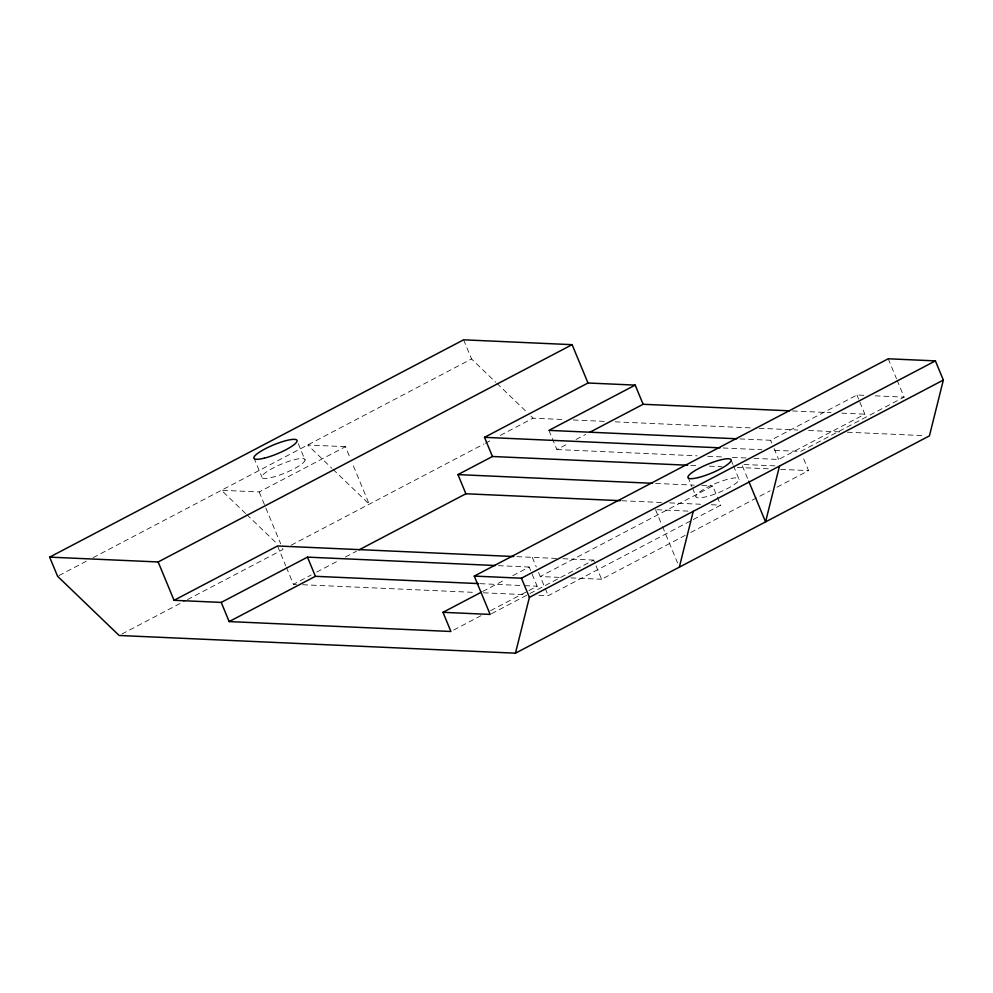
<?xml version="1.0" encoding="UTF-8"?>
<svg xmlns="http://www.w3.org/2000/svg" width="993" height="993" viewBox="0 0 993 993"><rect width="100%" height="100%" fill="white"/><g stroke="black" fill="none" stroke-linecap="round" stroke-linejoin="round"><path stroke-width="0.74" stroke-dasharray="4.96 3.72" d="M58.959 575.568L86.267 561.231M93.094 557.656L471.551 358.982L495.73 382.243M245.631 513.53L221.451 490.269L259.198 491.957L345.427 446.689L350.082 457.91M121.878 634.043L186.063 600.355M187.429 599.635L283.017 549.464L281.267 545.256M291.222 545.157L483.951 443.983M485.316 443.263L492.143 439.688M500.335 435.381L533.117 418.177L564.074 419.567M286.356 567.276L293.419 584.318L311.206 574.972M316.68 572.105L338.588 560.598M345.427 557.011L356.388 551.264M548.943 430.379L556.874 449.544L569.2 443.077M576.039 439.489L585.622 434.462M482.672 591.48L504.568 579.974M512.785 575.667L529.207 567.04L530.92 571.149M739.884 438.906L770.692 440.284L856.934 395.015L864.543 395.351M693.288 519.525L720.67 505.152L712.726 485.987L540.242 576.523L561.715 577.479M453.652 630.046L481.022 615.672M490.604 610.645L527.568 591.245M528.934 590.525L537.151 586.218L531.478 572.527M753.985 458.356L778.624 459.449L864.866 414.18L859.193 400.489M491.51 613.711L593.64 560.102L601.584 579.267L685.195 535.376M897.051 380.083L904.114 397.126L800.619 451.443L771.176 450.127M538.926 595.279L548.186 595.688L691.922 520.245M690.681 532.496L770.183 490.765M777.035 487.166L808.563 470.62L802.89 456.929M875.193 395.835L904.114 397.126M792.488 410.953L830.992 412.666M841.766 413.15L864.866 414.18M573.358 419.977L607.418 421.504M615.163 421.839L752.942 427.995M759.136 428.268L797.838 430.006M808.674 430.49L841.183 431.943M847.377 432.216L924.781 435.666M723.14 447.992L761.879 449.717M556.874 449.544L697.012 455.812M707.798 456.296L721.65 456.904M732.424 457.388L746.289 458.009M345.427 446.689L307.693 445.001L331.873 468.262M774.962 465.878L741.746 464.389L748.139 479.818M690.793 465.357L696.987 465.63M709.387 466.189L721.787 466.735M737.278 467.43L769.823 468.882M780.672 469.366L808.563 470.62M655.603 483.43L694.206 485.155M701.914 485.503L712.726 485.987M621.841 500.733L661.996 502.532M669.716 502.88L700.599 504.258M711.41 504.742L720.67 505.152M657.018 509.732L688.72 511.147M516.869 556.663L556.837 558.451M562.969 558.724L593.64 560.102M498.412 565.662L529.207 567.04M570.913 577.901L601.584 579.267M480.178 583.673L523.299 585.597M524.838 585.659L537.151 586.218M293.419 584.318L296.497 584.455M302.679 584.728L475.61 592.449M483.33 592.796L526.575 594.733M496.835 383.298L526.513 411.834M530.907 416.067L533.117 418.177M332.978 469.317L369.247 504.196L352.403 463.52M246.736 514.585L277.519 544.176M888.226 358.783L896.468 378.668M856.934 395.015L858.635 399.124M770.692 440.284L771.822 443.027M774.093 448.501L778.624 459.449M731.183 460.305L732.884 464.414M733.455 465.779L739.115 479.47A23.323 4.804 -22.5 0 1 706.259 496.723A23.323 4.804 -22.5 0 1 707.115 487.402A23.323 4.804 -22.5 0 1 739.115 479.47M687.938 477.099L691.91 486.682M692.481 488.047L695.882 496.264M655.504 509.657L661.897 525.086M662.48 526.489L677.586 562.957M463.607 339.817L471.551 358.982M532.31 557.358L536.282 566.941M538.541 572.415L548.186 595.688M298.26 443.66L305.062 460.082A23.323 4.804 -22.5 0 1 272.194 477.335A23.323 4.804 -22.5 0 1 273.063 468.013A23.323 4.804 -22.5 0 1 305.062 460.082M253.885 457.711L261.817 476.876M259.198 491.957L280.684 543.854M277.531 545.976L285.773 565.861"/><path stroke-width="1.49" d="M515.466 653.183L529.393 597.364L521.449 578.199L474.269 576.089L490.157 614.419L442.977 612.321L450.909 631.486L229.16 621.581L221.228 602.416L174.048 600.306L158.16 561.964L49.65 557.123L57.594 576.288L119.148 635.483L515.466 653.183L929.423 435.877L943.35 380.058L935.406 360.893L888.226 358.783L474.269 576.089M679.324 567.164L693.251 511.345M779.493 466.077L765.566 521.896L748.722 481.22M49.65 557.123L463.607 339.817L572.117 344.67L588.005 383L635.185 385.11L643.116 404.275L789.41 410.817M158.16 561.964L572.117 344.67M174.048 600.306L277.531 545.976L513.778 556.527M687.69 465.221L492.454 456.495L484.51 437.33L588.005 383M620.302 500.671L465.891 493.769L457.959 474.604L492.454 456.495M221.228 602.416L307.47 557.135L495.333 565.526M635.185 385.11L548.943 430.379L736.806 438.769M359.118 549.824L465.891 493.769M229.16 621.581L315.402 576.312L478.638 583.599M589.73 432.303L643.116 404.275M442.977 612.321L481.307 592.2M521.449 578.199L935.406 360.893M529.393 597.364L943.35 380.058M484.51 437.33L720.049 447.843M457.959 474.604L652.513 483.293M307.47 557.135L315.402 576.312M264.262 458.17A23.323 4.804 -22.5 0 0 297.118 440.917A23.323 4.804 -22.5 0 0 265.119 448.848A23.323 4.804 -22.5 0 0 264.262 458.17M698.315 477.559A23.323 4.804 -22.5 0 0 731.183 460.305A23.323 4.804 -22.5 0 0 699.184 468.237A23.323 4.804 -22.5 0 0 698.315 477.559"/></g></svg>
